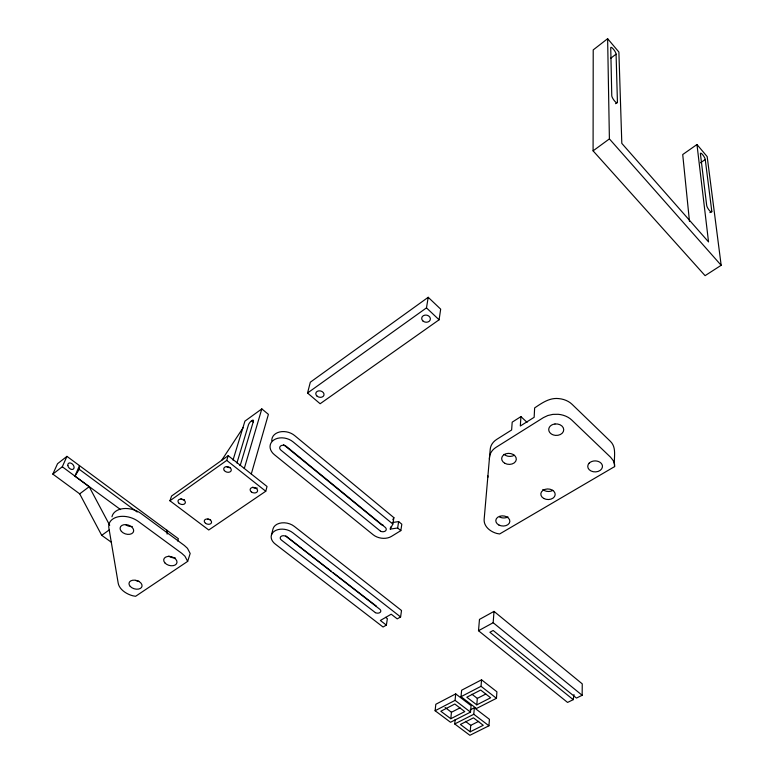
<?xml version="1.0" encoding="UTF-8"?>
<svg xmlns="http://www.w3.org/2000/svg" width="774" height="774" viewBox="0 0 774 774"><rect width="100%" height="100%" fill="white"/><g stroke="black" fill="none" stroke-linecap="round" stroke-linejoin="round"><path stroke-width="1.16" d="M696.968 144.525L707.175 156.609L721.165 265.298L705.085 275.66L593.087 150.843L593.213 49.904L607.629 38.7L618.89 52.042L621.812 143.383L708.539 241.923L696.968 144.525L682.716 154.548L689.47 221.374M573.224 699.657L489.903 632.252L493.164 630.481L576.466 698.071L582.154 695.275L582.251 683.868L494.015 611.383L479.474 619.403L478.506 630.723L567.574 702.434L573.224 699.657L573.969 694.568M74.923 476.126L79.248 469.296L79.47 465.629L74.923 476.126L120.541 509.573M520.931 416.615L520.322 426.01L534.147 417.302L534.641 407.917C541.8 403.099 549.55 397.536 558.683 398.591A19.727 15.277 1.6 0 1 572.092 404.328L610.386 441.335C617.255 447.952 613.356 458.305 614.604 466.606L499.627 533.973L496.763 533.441A18.76 13.545 4.4 0 1 484.156 519.315L490.223 449.239A19.418 14.687 4.1 0 1 496.821 439.322L511.633 429.986L512.194 422.159L520.931 416.615L527.046 422.333M496.463 698.303L496.908 691.811L481.554 679.814L461.623 690.224L461.014 696.697L476.455 708.51L496.463 698.303L481.031 686.306L481.554 679.814M455.131 719.646L454.715 723.951L469.876 735.3L488.945 725.789L489.42 719.317L474.336 707.794L470.118 709.942M582.154 695.275L493.164 622.712L494.015 611.383M476.794 704.862L466.819 697.219L480.673 690.05L490.648 697.78L476.794 704.862L477.326 698.39L471.917 694.22M488.945 725.789L473.794 714.267L474.336 707.794M470.505 712.109L471.066 705.636L455.702 693.891L435.82 704.272L435.104 710.735L450.545 722.277L470.505 712.109L455.073 700.364L455.702 693.891M470.195 731.817L460.404 724.464L473.465 717.846L483.257 725.277L470.195 731.817L470.747 725.354L465.426 721.339M487.784 477.49L487.92 475.894M489.371 459.03L489.516 457.453M450.807 718.727L464.768 711.587L454.793 704.021L440.832 711.248L450.807 718.727L451.445 712.264L460.008 707.871M400.593 616.955L292.746 532.715A12.984 8.998 12.6 0 0 274.586 531.08A12.984 8.998 12.6 0 0 275.273 544.064L383.062 627.017L386.371 625.111L380.363 620.477L391.218 614.198L397.236 618.881L400.593 616.955L401.522 610.512L294.275 526.359A12.916 8.988 12.7 0 0 281.794 522.866A12.916 8.988 12.7 0 0 273.096 528.594L271.461 534.95M439.09 319.788L440.677 309.155L428.206 297.303L310.326 382.211L307.539 393.018L320.136 403.747L439.09 319.788L426.484 307.878L428.206 297.303M400.835 530.625L397.642 527.994L390.27 529.106L392.844 524.046L292.978 441.799A13.816 10.13 14.4 0 0 273.686 440.077A13.816 10.13 14.4 0 0 274.422 454.715L373.184 534.766A13.081 9.288 9.2 0 0 391.48 536.382L400.835 530.625L401.822 524.211L398.649 521.589L392.36 522.547M386.371 625.111L387.368 618.668L385.655 617.342M397.642 527.994L398.649 521.589M392.844 524.046L393.879 517.642L294.594 435.53A13.739 10.11 14.4 0 0 279.685 431.969A13.739 10.11 14.4 0 0 271.79 440.832M390.27 529.106L390.618 526.968M265.763 491.238L267.04 486.498L228.204 455.692L171.567 496.047L169.932 500.768L208.757 529.996L265.763 491.238L226.743 460.395L228.204 455.692M251.289 473.998L268.404 414.351L261.815 408.895L244.932 421.124L233.003 460.124M244.294 468.444L261.815 408.895M236.931 463.016L248.444 424.878A3.735 1.229 -50 0 1 251.627 420.727A3.735 1.229 -50 0 1 253.398 421.308L240.646 464.042A3.88 1.325 -50.7 0 1 239.921 465.561M187.666 561.373L184.938 556.206L181.793 553.352L138.265 521.415A18.605 12.394 17.5 0 0 118.074 516.809A18.605 12.394 17.5 0 0 108.873 527.916L118.19 583.151A17.85 11.513 16 0 0 132.876 595.806L135.605 596.29L187.666 561.373L190.172 553.468L187.463 548.311L184.347 545.457L141.139 513.568A18.489 12.384 17.6 0 0 123.221 508.624A18.489 12.384 17.6 0 0 111.969 516.771M177.633 541.007L178.388 538.733L66.951 456.37L57.547 463.703L52.835 474.104L79.683 493.851L101.713 535.337L111.504 542.351M52.835 474.104L62.297 466.761L66.951 456.37M392.853 519.664L393.879 517.642M221.567 460.462L243.288 427.471M610.647 58.331L616.085 54.151A4.402 1.093 55.1 0 0 613.366 49.13A4.402 1.093 55.1 0 0 610.734 47.833L611.77 95.686A4.663 1.248 55.4 0 0 614.653 101.075A4.663 1.248 55.4 0 0 617.439 102.245L616.085 54.151M79.683 493.851L89.184 486.711L109.705 525.265M615.514 103.687L617.439 102.245M593.087 150.843L609.399 138.894L607.629 38.7M101.713 535.337L109.434 529.784M307.539 393.018L426.484 307.878M169.932 500.768L226.743 460.395M700.47 162.821L705.249 159.502A4.141 1.006 56.5 0 0 702.589 154.636A4.141 1.006 56.5 0 0 700.412 153.784L706.681 205.41A4.373 1.132 56.9 0 0 709.516 210.625A4.373 1.132 56.9 0 0 711.79 211.312L705.249 159.502M709.884 212.579L711.79 211.312M478.506 630.723L493.164 622.712M461.014 696.697L481.031 686.306M435.104 710.735L455.073 700.364M477.326 698.39L485.811 694.017M454.715 723.951L473.794 714.267M470.747 725.354L478.748 721.32M376.464 606.216L333.149 572.683M79.248 469.296L137.201 512.03M62.297 466.761L89.184 486.711M445.127 707.504L451.445 712.264M285.838 535.908L331.253 571.212M251.627 420.727L253.282 422.082M283.565 444.663L381.601 524.791A3.802 2.709 9.2 0 0 383.478 525.323M609.399 138.894L721.165 265.298M166.894 530.229L167.145 534.108M614.604 466.606L614.585 464.294L613.221 460.578L610.609 457.26L571.783 420.069A20.008 15.335 1.7 0 0 558.189 414.293L552.917 414.371L547.886 415.503L543.435 417.602L496.153 447.266A19.543 14.706 4.1 0 0 489.516 457.192M552.849 490.368A7.14 5.283 2.3 0 1 542.816 489.487M507.976 516.906A6.985 5.07 4.3 0 1 499.52 516.964M514.294 455.238A7.276 5.505 4.1 0 1 504.058 454.348M210.586 519.538A3.715 2.554 15.4 0 1 207.8 519.025M257.21 488.007A3.793 2.699 14.6 0 1 252.692 487.175M230.159 467.564A3.851 2.748 16 0 1 226.463 466.509M184.512 499.772A3.773 2.612 16.7 0 1 180.884 498.756M175.243 557.851A6.763 4.499 15.7 0 1 168.742 556.08M138.991 581.293A6.656 4.315 16.1 0 1 135.673 580.403M132.267 526.494A6.937 4.644 17.6 0 1 125.611 524.675M589.188 463.133L588.25 464.39A7.363 5.505 0 0 0 593.31 471.743A7.363 5.505 0 0 0 602.414 467.061L602.395 465.629A7.363 5.505 0 0 0 596.909 461.072A7.363 5.505 0 0 0 589.188 463.133M554.987 423.978L553.11 424.394A7.498 5.747 1.7 0 0 548.737 429.773A7.498 5.747 1.7 0 0 553.594 435.017L555.5 435.385A7.498 5.747 1.7 0 0 563.724 429.56A7.498 5.747 1.7 0 0 554.987 423.978M375.4 612.66L281.426 540.068A3.793 2.622 12.6 0 1 281.233 536.285A3.793 2.622 12.6 0 1 286.525 536.759L379.782 609.225A3.609 2.419 8.6 0 1 380.044 612.447A3.609 2.419 8.6 0 1 375.4 612.66M380.508 531.187L280.943 450.168A4.034 2.961 14.4 0 1 280.739 445.901A4.034 2.961 14.4 0 1 286.37 446.404L385.171 527.307A3.822 2.709 9.2 0 1 385.433 530.925A3.822 2.709 9.2 0 1 380.508 531.187M498.872 525.004A7.034 5.079 4.4 0 0 509.834 521.579A7.034 5.079 4.4 0 0 499.781 516.248A7.034 5.079 4.4 0 0 498.872 525.004M543.822 498.475A7.189 5.292 2.4 0 0 555.151 494.896A7.189 5.292 2.4 0 0 545.022 489.371A7.189 5.292 2.4 0 0 543.822 498.475M504.841 463.297A7.334 5.515 4.1 0 0 516.287 459.533A7.334 5.515 4.1 0 0 505.828 453.796A7.334 5.515 4.1 0 0 504.841 463.297M317.04 396.114A4.18 3.193 14.1 0 0 323.919 395.272A4.18 3.193 14.1 0 0 318.782 390.86A4.18 3.193 14.1 0 0 317.04 396.114M422.846 320.91A4.373 3.57 10 0 0 430.199 319.952A4.373 3.57 10 0 0 425.061 315.105A4.373 3.57 10 0 0 422.846 320.91M178.63 502.858A3.783 2.612 16.6 0 0 185.025 503.429A3.783 2.612 16.6 0 0 181.358 499.095A3.783 2.612 16.6 0 0 178.63 502.858M224.344 470.582A3.86 2.757 15.9 0 0 230.904 471.163A3.86 2.757 15.9 0 0 227.275 466.625A3.86 2.757 15.9 0 0 224.344 470.582M251.347 491.906A3.802 2.699 14.6 0 0 257.519 491.219A3.802 2.699 14.6 0 0 252.711 487.436A3.802 2.699 14.6 0 0 251.347 491.906M205.516 523.282A3.725 2.554 15.4 0 0 211.505 522.644A3.725 2.554 15.4 0 0 206.726 519.015A3.725 2.554 15.4 0 0 205.516 523.282M67.831 465.542A3.773 2.554 48 0 0 72.979 469.315A3.773 2.554 48 0 0 72.011 463.742A3.773 2.554 48 0 0 67.831 465.542M130.235 586.411A6.695 4.315 16 0 0 141.507 587.437A6.695 4.315 16 0 0 134.84 580.171A6.695 4.315 16 0 0 130.235 586.411M164.91 562.901A6.802 4.499 15.6 0 0 176.395 563.936A6.802 4.499 15.6 0 0 169.767 556.419A6.802 4.499 15.6 0 0 164.91 562.901M121.402 531.399A6.976 4.644 17.4 0 0 133.109 532.464A6.976 4.644 17.4 0 0 126.143 524.637A6.976 4.644 17.4 0 0 121.402 531.399"/></g></svg>
